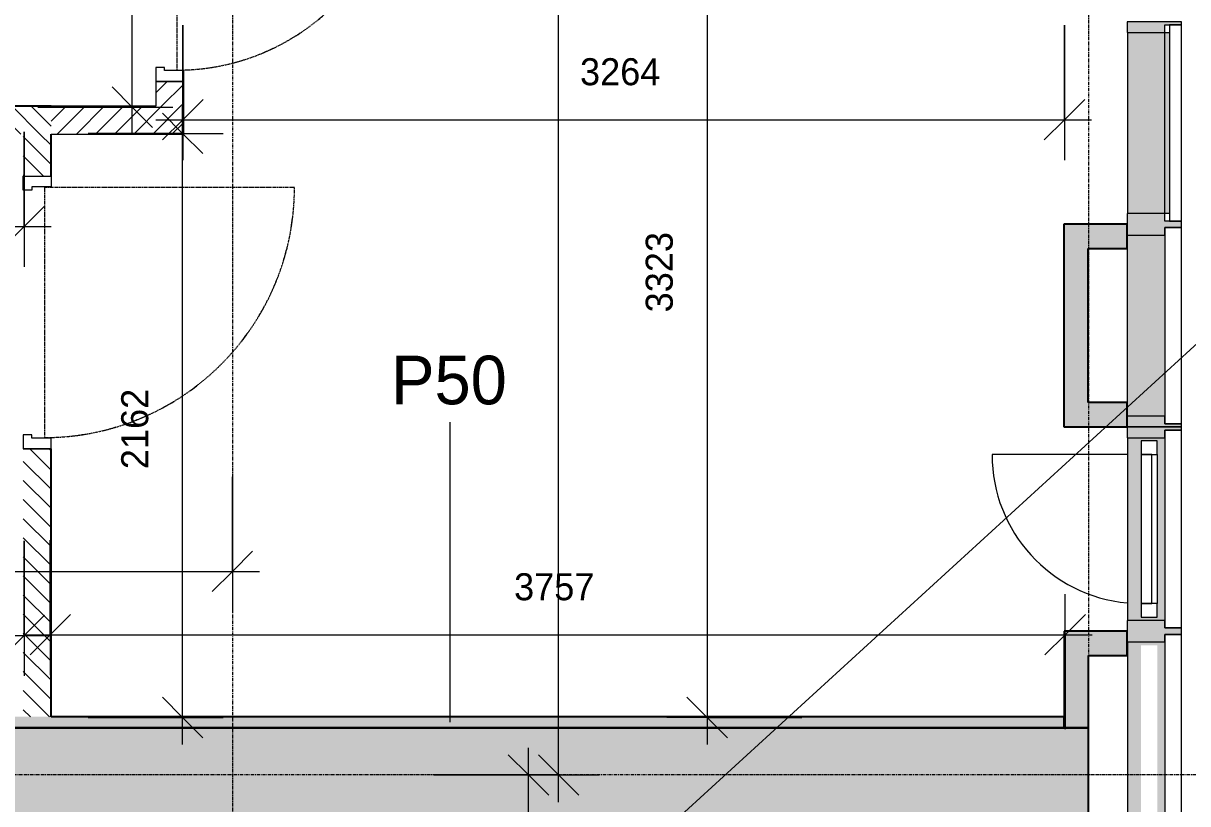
# Model space of a CAD drawing. Header units: millimetres. Extents: x 137829 to 196765, y -3018 to 487290.
# Drawn here: x 156813 to 161124, y 473649 to 476538 of the extents above; entities that cross this region are included whole.
import ezdxf

# ---------------------------------------------------------------- set-up
doc = ezdxf.new("R2010")
doc.units = ezdxf.units.MM
doc.linetypes.add('FCH_Dash 1_5mm', pattern=[3, 1.5, -1.5])
doc.linetypes.add('GridLine', pattern=[21, 12, -3, 3, -3])
for name, color, linetype, lineweight in [('A-ANNO-DIMS', 211, 'Continuous', 5), ('A-ANNO-DIMS-100', 211, 'Continuous', 5), ('A-DOOR', 31, 'Continuous', 15), ('A-DOOR-FRAM', 31, 'Continuous', 5), ('A-GLAZ-CURT', 52, 'Continuous', 15), ('A-GLAZ-CWMG', 51, 'Continuous', 15), ('A-WALL', 113, 'Continuous', 15), ('A-WALL-IDEN', 211, 'Continuous', 15), ('A-WALL-PATT', 111, 'Continuous', 15), ('G-ANNO-TEXT', 231, 'Continuous', 5), ('I-WALL', 2, 'Continuous', 15), ('S-GRID', 1, 'Continuous', 5)]:
    doc.layers.add(name, color=color, linetype=linetype, lineweight=lineweight)
doc.styles.add('Akkurat-Light_2', font='Akkurat-Light.ttf', dxfattribs={"height": 180})
doc.styles.add('Akkurat-Light_3', font='Akkurat-Light.ttf', dxfattribs={"height": 100})
doc.dimstyles.new('Diagonal_Cont_AkkuratLight_1_0mm', dxfattribs={"dimscale": 304.8, "dimtxt": 101.480158, "dimasz": 0.492126, "dimexe": 0.492126, "dimexo": 0.0625, "dimgap": 0.328084, "dimtad": 1, "dimdec": 0, "dimzin": 0, "dimdsep": 46, "dimtxsty": 'Akkurat-Light_3', "dimblk1": 'OBLIQUE', "dimblk2": 'OBLIQUE', "dimsah": 1, "dimcen": 0.09, "dimdle": 0.328084, "dimazin": 0, "dimtfac": 1, "dimtdec": 4, "dimtix": 1, "dimtmove": 0, "dimatfit": 3, "dimfxl": 1, "dimtvp": 1, "dimtolj": 1, "dimtzin": 0, "dimarcsym": 0})
doc.dimstyles.new('Diagonal_Cont_AkkuratLight_1_0mm_RED', dxfattribs={"dimscale": 304.8, "dimtxt": 101.480158, "dimasz": 0.492126, "dimexe": 0.492126, "dimexo": 0.0625, "dimgap": 0.328084, "dimtad": 1, "dimdec": 0, "dimzin": 0, "dimdsep": 46, "dimtxsty": 'Akkurat-Light_3', "dimblk1": 'OBLIQUE', "dimblk2": 'OBLIQUE', "dimsah": 1, "dimcen": 0.09, "dimdle": 0.328084, "dimazin": 0, "dimtfac": 1, "dimtdec": 4, "dimtix": 1, "dimtmove": 0, "dimatfit": 3, "dimfxl": 1, "dimtvp": 1, "dimtolj": 1, "dimtzin": 0, "dimarcsym": 0})
pattern_1 = [(135, (0, 0), (-35.355339, -35.355339), [])]
pattern_2 = [(45, (0, 0), (-35.355339, 35.355339), [])]

# ---------------------------------------------------------------- blocks, each defined once
blk = doc.blocks.new('FCH_CWP_Perforated W_D Tower - FCH_CWP_03_Perforated W_D-2412113-12-30 - Typical Floor_Partition Types')
at = {"layer": 'A-GLAZ-CURT', "lineweight": 20}
for p, q in [((366, 30.5), (-366, 30.5)), ((-366, 30.5), (-366, -30.5)), ((366, -30.5), (366, 30.5)), ((-366, -30.5), (366, -30.5)), ((-276, -58.5), (-326, -58.5)), ((-326, -58.5), (-326, -118.5)), ((-276, -118.5), (-276, -58.5)), ((276, -78.5), (-276, -78.5)), ((-276, -78.5), (-276, -118.5)), ((326, -58.5), (276, -58.5)), ((276, -58.5), (276, -118.5)), ((276, -118.5), (276, -78.5)), ((326, -118.5), (326, -58.5)), ((-326, -118.5), (-276, -118.5)), ((-276, -118.5), (276, -118.5)), ((276, -118.5), (326, -118.5)), ((-276, -169.5), (-276, -670.5))]:
    blk.add_line(p, q, dxfattribs=at)
at = {"layer": 'A-GLAZ-CURT'}
blk.add_line((-276, -58.5), (276, -58.5), dxfattribs=at)
at = {"layer": 'A-GLAZ-CURT', "lineweight": 20}
blk.add_arc((-276, -118.5), 552, 270, 354.6794, dxfattribs=at)
blk = doc.blocks.new('Rectangular Mullion - FCH_CM_40x200mm_Capless - Half Mullion Unitised-1159174-12-30 - Typical Floor_Partition Types')
at = {"layer": 'A-GLAZ-CWMG'}
blk.add_hatch(color=256, dxfattribs=at).paths.add_polyline_path([(0, -30.5), (0, 169.5), (-40, 169.5), (-40, 30.5), (-12, 30.5), (-12, -30.5)], flags=0)
at = {"layer": 'A-GLAZ-CWMG', "lineweight": 20}
for p, q in [((-40, 169.5), (-40, 30.5)), ((0, 169.5), (-40, 169.5)), ((0, -30.5), (0, 169.5)), ((-40, 30.5), (-12, 30.5)), ((-12, 30.5), (-12, -30.5)), ((-12, -30.5), (0, -30.5))]:
    blk.add_line(p, q, dxfattribs=at)
blk = doc.blocks.new('Rectangular Mullion - FCH_CM_40x200mm_Capless - Half Mullion Unitised-V24-12-30 - Typical Floor_Partition Types')
at = {"layer": 'A-GLAZ-CWMG'}
h = blk.add_hatch(color=256, dxfattribs=at)
h.paths.add_polyline_path([(144818.2, 474327.5), (144957.2, 474327.5), (144957.2, 475003.5), (144818.2, 475003.5), (144818.2, 474339.5)], flags=0)
h.paths.add_polyline_path([(144866.2, 474339.5), (144846.2, 474339.5), (144846.2, 474991.5), (144906.2, 474991.5), (144906.2, 474339.5)], flags=0)
blk.add_line((144957.2, 474327.5), (144957.2, 475003.5), dxfattribs=at)
blk = doc.blocks.new('System Panel - FCH_CWP_05_Ceramic Backed-1195002-12-30 - Typical Floor_Partition Types')
at = {"layer": 'A-GLAZ-CURT', "lineweight": 20}
for p, q in [((366, 30.5), (-366, 30.5)), ((-366, 30.5), (-366, -30.5)), ((366, -30.5), (366, 30.5)), ((-366, -30.5), (366, -30.5))]:
    blk.add_line(p, q, dxfattribs=at)
blk = doc.blocks.new('Rectangular Mullion - FCH_CM_80x200mm_Capless-1002401-12-30 - Typical Floor_Partition Types')
at = {"layer": 'A-GLAZ-CWMG'}
blk.add_hatch(color=256, dxfattribs=at).paths.add_polyline_path([(12, -30.5), (-12, -30.5), (-12, 30.5), (-40, 30.5), (-40, 169.5), (40, 169.5), (40, 30.5), (12, 30.5)], flags=0)
at = {"layer": 'A-GLAZ-CWMG', "lineweight": 20}
for p, q in [((-40, 30.5), (-40, 169.5)), ((-40, 169.5), (40, 169.5)), ((40, 169.5), (40, 30.5)), ((-12, 30.5), (-40, 30.5)), ((-12, -30.5), (-12, 30.5)), ((40, 30.5), (12, 30.5)), ((12, 30.5), (12, -30.5)), ((12, -30.5), (-12, -30.5))]:
    blk.add_line(p, q, dxfattribs=at)
blk = doc.blocks.new('System Panel - FCH_CWP_01_GlazedPanel-1174460-12-30 - Typical Floor_Partition Types')
at = {"layer": 'A-GLAZ-CURT', "lineweight": 20}
for p, q in [((363, 30.5), (-363, 30.5)), ((-363, 30.5), (-363, -13.5)), ((363, -13.5), (363, 30.5)), ((-363, -13.5), (363, -13.5))]:
    blk.add_line(p, q, dxfattribs=at)
blk = doc.blocks.new('Rectangular Mullion - FCH_CM_40x200mm_Capless - Half Mullion Right Unitised-1159175-12-30 - Typical Floor_Partition Types')
at = {"layer": 'A-GLAZ-CWMG'}
blk.add_hatch(color=256, dxfattribs=at).paths.add_polyline_path([(-12, -30.5), (-12, 30.5), (-40, 30.5), (-40, 169.5), (0, 169.5), (0, -30.5)], flags=0)
at = {"layer": 'A-GLAZ-CWMG', "lineweight": 20}
for p, q in [((-40, 30.5), (-40, 169.5)), ((-40, 169.5), (0, 169.5)), ((0, 169.5), (0, -30.5)), ((-12, 30.5), (-40, 30.5)), ((-12, -30.5), (-12, 30.5)), ((0, -30.5), (-12, -30.5))]:
    blk.add_line(p, q, dxfattribs=at)
blk = doc.blocks.new('Rectangular Mullion - FCH_CM_40x200mm_Capless - Half Mullion Unitised-V11-12-30 - Typical Floor_Partition Types')
at = {"layer": 'A-GLAZ-CWMG'}
for points in [[(149826.9, 446830.8), (149826.9, 446969.8), (149156.9, 446969.8), (149156.9, 446830.8)], [(149156.9, 446813.8), (149826.9, 446813.8), (149826.9, 446830.8), (149156.9, 446830.8)]]:
    blk.add_hatch(color=256, dxfattribs=at).paths.add_polyline_path(points, flags=0)
for p, q in [((149826.9, 446969.8), (149156.9, 446969.8)), ((149156.9, 446813.8), (149156.9, 446830.8)), ((149156.9, 446830.8), (149826.9, 446830.8)), ((149826.9, 446830.8), (149826.9, 446813.8))]:
    blk.add_line(p, q, dxfattribs=at)
blk = doc.blocks.new('System Panel - FCH_CWP_05_Ceramic Backed-1195028-12-30 - Typical Floor_Partition Types')
at = {"layer": 'A-GLAZ-CURT', "lineweight": 20}
for p, q in [((363, 30.5), (-363, 30.5)), ((-363, 30.5), (-363, -30.5)), ((363, -30.5), (363, 30.5)), ((-363, -30.5), (363, -30.5))]:
    blk.add_line(p, q, dxfattribs=at)
blk = doc.blocks.new('Rectangular Mullion - FCH_CM_40x200mm_Capless - Half Mullion Unitised-V48-12-30 - Typical Floor_Partition Types')
at = {"layer": 'A-GLAZ-CWMG'}
blk.add_hatch(color=256, dxfattribs=at).paths.add_polyline_path([(161039.5, 456513.5), (161039.5, 457183.5), (160900.5, 457183.5), (160900.5, 456513.5)], flags=0)
blk.add_line((160900.5, 457183.5), (160900.5, 456513.5), dxfattribs=at)
blk = doc.blocks.new('FCH_DR_Int_Sgl_Blank - DT_01 910 x 2110mm-10477668-12-30 - Typical Floor_Partition Types')
at = {"layer": 'A-DOOR'}
for p, q in [((-455, -51.5), (-455, 51.5)), ((455, 51.5), (455, -51.5))]:
    blk.add_line(p, q, dxfattribs=at)
at = {"layer": 'A-DOOR', "linetype": 'FCH_Dash 1_5mm', "lineweight": 5}
for p, q in [((413, -26.5), (-413, -26.5)), ((413, -852.5), (413, -26.5))]:
    blk.add_line(p, q, dxfattribs=at)
blk.add_arc((413, -26.5), 826, 180, 270, dxfattribs=at)
at = {"layer": 'A-DOOR', "lineweight": 5}
for start, end in [(187.614, 190.0711), (195.2602, 198.1277), (202.97, 205.8962), (210.8376, 213.5682), (219.335, 221.196), (228.804, 230.665), (236.4318, 239.1624), (244.1038, 247.03), (251.8723, 254.7398), (259.9289, 262.386)]:
    blk.add_arc((413, -26.5), 826, start, end, dxfattribs=at)
at = {"layer": 'A-DOOR-FRAM'}
for p, q in [((-455, 51.5), (-455, -51.5)), ((-403, 51.5), (-455, 51.5)), ((-403, 51.5), (-447, 51.5)), ((-403, 19.5), (-403, 51.5)), ((403, 51.5), (447, 51.5)), ((403, 19.5), (403, 51.5)), ((403, 51.5), (455, 51.5)), ((455, 51.5), (455, -51.5)), ((-415, 19.5), (-403, 19.5)), ((-415, -51.5), (-415, 19.5)), ((415, 19.5), (403, 19.5)), ((415, -51.5), (415, 19.5)), ((-455, -51.5), (-415, -51.5)), ((-447, -51.5), (-415, -51.5)), ((447, -51.5), (415, -51.5)), ((455, -51.5), (415, -51.5))]:
    blk.add_line(p, q, dxfattribs=at)
blk = doc.blocks.new('FCH_DR_Int_Sgl_Blank - DT_09 1010x2110mm-V7-12-30 - Typical Floor_Partition Types')
at = {"layer": 'A-DOOR'}
for p, q in [((-505, -51.5), (-505, 51.5)), ((505, 51.5), (505, -51.5))]:
    blk.add_line(p, q, dxfattribs=at)
at = {"layer": 'A-DOOR', "linetype": 'FCH_Dash 1_5mm', "lineweight": 5}
for p, q in [((463, -26.5), (-463, -26.5)), ((463, -952.5), (463, -26.5))]:
    blk.add_line(p, q, dxfattribs=at)
blk.add_arc((463, -26.5), 926, 180, 270, dxfattribs=at)
at = {"layer": 'A-DOOR', "lineweight": 5}
for start, end in [(187.012, 189.2865), (194.0461, 196.7156), (201.1208, 203.8792), (208.2844, 210.9539), (215.7135, 217.988), (232.012, 234.2865), (239.0461, 241.7156), (246.1208, 248.8792), (253.2844, 255.9539), (260.7135, 262.988)]:
    blk.add_arc((463, -26.5), 926, start, end, dxfattribs=at)
at = {"layer": 'A-DOOR-FRAM'}
for p, q in [((-505, 51.5), (-505, -51.5)), ((-453, 51.5), (-505, 51.5)), ((-453, 51.5), (-497, 51.5)), ((-453, 19.5), (-453, 51.5)), ((453, 51.5), (497, 51.5)), ((453, 19.5), (453, 51.5)), ((453, 51.5), (505, 51.5)), ((505, 51.5), (505, -51.5)), ((-465, 19.5), (-453, 19.5)), ((-465, -51.5), (-465, 19.5)), ((465, 19.5), (453, 19.5)), ((465, -51.5), (465, 19.5)), ((-505, -51.5), (-465, -51.5)), ((-497, -51.5), (-465, -51.5)), ((497, -51.5), (465, -51.5)), ((505, -51.5), (465, -51.5))]:
    blk.add_line(p, q, dxfattribs=at)
blk = doc.blocks.new('DIMBLOCK113-12-30 - Typical Floor_Partition Types')
at = {"layer": 'A-ANNO-DIMS-100'}
for p, q in [((158683.4, 467476.5), (158683.4, 473855.2)), ((158333.4, 473755.2), (158833.4, 473755.2)), ((158683.4, 473755.2), (158333.4, 473755.2)), ((158333.4, 467576.5), (158833.4, 467576.5)), ((158683.4, 467576.5), (158333.4, 467576.5))]:
    blk.add_line(p, q, dxfattribs=at)
at = {"layer": 'A-ANNO-DIMS-100', "lineweight": 18}
for p, q in [((158683.4, 473755.2), (158608.4, 473830.2)), ((158683.4, 473755.2), (158758.4, 473680.2)), ((158683.4, 467576.5), (158608.4, 467651.5)), ((158683.4, 467576.5), (158758.4, 467501.5))]:
    blk.add_line(p, q, dxfattribs=at)
at = {"layer": 'A-ANNO-DIMS-100', "color": 0, "insert": (158455.9, 470504.2), "char_height": 100, "width": 388.033, "attachment_point": 1, "rotation": 90, "line_spacing_factor": 1.032002, "style": 'Akkurat-Light_3'}
blk.add_mtext('6179', dxfattribs=at)
blk = doc.blocks.new('_Oblique')
at = {"color": 0, "linetype": 'ByBlock', "lineweight": -2}
blk.add_line((-0.5, -0.5), (0.5, 0.5), dxfattribs=at)
blk = doc.blocks.new('DIMBLOCK132-12-30 - Typical Floor_Partition Types')
at = {"layer": 'A-ANNO-DIMS-100'}
for p, q in [((158795.1, 473655.2), (158795.1, 479930.2)), ((158445.1, 479830.2), (158945.1, 479830.2)), ((158795.1, 479830.2), (158445.1, 479830.2)), ((158445.1, 473755.2), (158945.1, 473755.2)), ((158795.1, 473755.2), (158445.1, 473755.2))]:
    blk.add_line(p, q, dxfattribs=at)
at = {"layer": 'A-ANNO-DIMS-100', "lineweight": 18}
for p, q in [((158795.1, 479830.2), (158720.1, 479905.2)), ((158795.1, 479830.2), (158870.1, 479755.2)), ((158795.1, 473755.2), (158720.1, 473830.2)), ((158795.1, 473755.2), (158870.1, 473680.2))]:
    blk.add_line(p, q, dxfattribs=at)
at = {"layer": 'A-ANNO-DIMS-100', "color": 0, "insert": (158567.5, 476631), "char_height": 100, "width": 388.033, "attachment_point": 1, "rotation": 90, "line_spacing_factor": 1.032002, "style": 'Akkurat-Light_3'}
blk.add_mtext('6075', dxfattribs=at)
blk = doc.blocks.new('DIMBLOCK134-12-30 - Typical Floor_Partition Types')
at = {"layer": 'A-ANNO-DIMS-100'}
for p, q in [((153895.7, 474858.9), (153895.7, 474358.9)), ((153895.7, 474508.9), (153895.7, 474858.9)), ((157587.2, 474858.9), (157587.2, 474358.9)), ((157587.2, 474508.9), (157587.2, 474858.9)), ((153795.7, 474508.9), (157687.2, 474508.9))]:
    blk.add_line(p, q, dxfattribs=at)
at = {"layer": 'A-ANNO-DIMS-100', "lineweight": 18}
for p, q in [((153895.7, 474508.9), (153970.7, 474583.9)), ((157587.2, 474508.9), (157662.2, 474583.9)), ((153895.7, 474508.9), (153820.7, 474433.9)), ((157587.2, 474508.9), (157512.2, 474433.9))]:
    blk.add_line(p, q, dxfattribs=at)
at = {"layer": 'A-ANNO-DIMS-100', "color": 0, "insert": (155579.8, 474736.5), "char_height": 100, "width": 388.033, "attachment_point": 1, "line_spacing_factor": 1.032002, "style": 'Akkurat-Light_3'}
blk.add_mtext('3691', dxfattribs=at)
blk = doc.blocks.new('DIMBLOCK135-12-30 - Typical Floor_Partition Types')
at = {"layer": 'A-ANNO-DIMS-100'}
for p, q in [((159345.1, 477390.6), (159345.1, 473867.7)), ((159695.1, 477290.6), (159195.1, 477290.6)), ((159345.1, 477290.6), (159695.1, 477290.6)), ((159695.1, 473967.7), (159195.1, 473967.7)), ((159345.1, 473967.7), (159695.1, 473967.7))]:
    blk.add_line(p, q, dxfattribs=at)
at = {"layer": 'A-ANNO-DIMS-100', "lineweight": 18}
for p, q in [((159345.1, 477290.6), (159270.1, 477365.6)), ((159345.1, 477290.6), (159420.1, 477215.6)), ((159345.1, 473967.7), (159270.1, 474042.7)), ((159345.1, 473967.7), (159420.1, 473892.7))]:
    blk.add_line(p, q, dxfattribs=at)
at = {"layer": 'A-ANNO-DIMS-100', "color": 0, "insert": (159117.5, 475467.5), "char_height": 100, "width": 388.033, "attachment_point": 1, "rotation": 90, "line_spacing_factor": 1.032002, "style": 'Akkurat-Light_3'}
blk.add_mtext('3323', dxfattribs=at)
blk = doc.blocks.new('DIMBLOCK136-12-30 - Typical Floor_Partition Types')
at = {"layer": 'A-ANNO-DIMS-100'}
for p, q in [((157404, 476530.8), (157404, 476030.8)), ((157404, 476180.8), (157404, 476530.8)), ((160668, 476530.8), (160668, 476030.8)), ((160668, 476180.8), (160668, 476530.8)), ((157304, 476180.8), (160768, 476180.8))]:
    blk.add_line(p, q, dxfattribs=at)
at = {"layer": 'A-ANNO-DIMS-100', "lineweight": 18}
for p, q in [((157404, 476180.8), (157479, 476255.8)), ((160668, 476180.8), (160743, 476255.8)), ((157404, 476180.8), (157329, 476105.8)), ((160668, 476180.8), (160593, 476105.8))]:
    blk.add_line(p, q, dxfattribs=at)
at = {"layer": 'A-ANNO-DIMS-100', "color": 0, "insert": (158874.3, 476408.3), "char_height": 100, "width": 388.033, "attachment_point": 1, "line_spacing_factor": 1.032002, "style": 'Akkurat-Light_3'}
blk.add_mtext('3264', dxfattribs=at)
blk = doc.blocks.new('DIMBLOCK137-12-30 - Typical Floor_Partition Types')
at = {"layer": 'A-ANNO-DIMS-100'}
for p, q in [((157403.2, 473867.7), (157403.2, 476230.2)), ((157053.2, 476130.2), (157553.2, 476130.2)), ((157403.2, 476130.2), (157053.2, 476130.2)), ((157053.2, 473967.7), (157553.2, 473967.7)), ((157403.2, 473967.7), (157053.2, 473967.7))]:
    blk.add_line(p, q, dxfattribs=at)
at = {"layer": 'A-ANNO-DIMS-100', "lineweight": 18}
for p, q in [((157403.2, 476130.2), (157328.2, 476205.2)), ((157403.2, 476130.2), (157478.2, 476055.2)), ((157403.2, 473967.7), (157328.2, 474042.7)), ((157403.2, 473967.7), (157478.2, 473892.7))]:
    blk.add_line(p, q, dxfattribs=at)
at = {"layer": 'A-ANNO-DIMS-100', "color": 0, "insert": (157175.7, 474887.2), "char_height": 100, "width": 388.033, "attachment_point": 1, "rotation": 90, "line_spacing_factor": 1.032002, "style": 'Akkurat-Light_3'}
blk.add_mtext('2162', dxfattribs=at)
blk = doc.blocks.new('DIMBLOCK148-12-30 - Typical Floor_Partition Types')
at = {"layer": 'A-ANNO-DIMS-100'}
for p, q in [((154813.7, 474621.7), (154813.7, 474121.7)), ((154813.7, 474271.7), (154813.7, 474621.7)), ((156816.2, 474621.7), (156816.2, 474121.7)), ((156816.2, 474271.7), (156816.2, 474621.7)), ((154713.7, 474271.7), (156916.2, 474271.7))]:
    blk.add_line(p, q, dxfattribs=at)
at = {"layer": 'A-ANNO-DIMS-100', "lineweight": 18}
for p, q in [((154813.7, 474271.7), (154888.7, 474346.7)), ((156816.2, 474271.7), (156891.2, 474346.7)), ((154813.7, 474271.7), (154738.7, 474196.7)), ((156816.2, 474271.7), (156741.2, 474196.7))]:
    blk.add_line(p, q, dxfattribs=at)
at = {"layer": 'A-ANNO-DIMS-100', "color": 0, "insert": (155653.3, 474499.2), "char_height": 100, "width": 388.033, "attachment_point": 1, "line_spacing_factor": 1.032002, "style": 'Akkurat-Light_3'}
blk.add_mtext('2002', dxfattribs=at)
blk = doc.blocks.new('DIMBLOCK240-12-30 - Typical Floor_Partition Types')
at = {"layer": 'A-ANNO-DIMS-100'}
for p, q in [((155110.2, 476136), (155110.2, 475636)), ((155110.2, 475786), (155110.2, 476136)), ((156816.2, 476136), (156816.2, 475636)), ((156816.2, 475786), (156816.2, 476136)), ((155010.2, 475786), (156916.2, 475786))]:
    blk.add_line(p, q, dxfattribs=at)
at = {"layer": 'A-ANNO-DIMS-100', "lineweight": 18}
for p, q in [((155110.2, 475786), (155185.2, 475861)), ((156816.2, 475786), (156891.2, 475861)), ((155110.2, 475786), (155035.2, 475711)), ((156816.2, 475786), (156741.2, 475711))]:
    blk.add_line(p, q, dxfattribs=at)
at = {"layer": 'A-ANNO-DIMS-100', "color": 0, "insert": (155801.6, 476013.5), "char_height": 100, "width": 388.033, "attachment_point": 1, "line_spacing_factor": 1.032002, "style": 'Akkurat-Light_3'}
blk.add_mtext('1706', dxfattribs=at)
blk = doc.blocks.new('DIMBLOCK251-12-30 - Typical Floor_Partition Types')
at = {"layer": 'A-ANNO-DIMS-100', "lineweight": 18}
for p, q in [((157216.9, 479337), (157141.9, 479412)), ((157216.9, 479337), (157291.9, 479262)), ((157216.9, 476227.2), (157141.9, 476302.2)), ((157216.9, 476227.2), (157291.9, 476152.2))]:
    blk.add_line(p, q, dxfattribs=at)
at = {"layer": 'A-ANNO-DIMS-100'}
for p, q in [((157216.9, 476127.2), (157216.9, 479437)), ((157566.9, 479337), (157066.9, 479337)), ((157216.9, 479337), (157566.9, 479337)), ((156866.9, 476227.2), (157366.9, 476227.2)), ((157216.9, 476227.2), (156866.9, 476227.2))]:
    blk.add_line(p, q, dxfattribs=at)
at = {"layer": 'A-ANNO-DIMS-100', "color": 0, "insert": (156989.4, 477620.4), "char_height": 100, "width": 388.033, "attachment_point": 1, "rotation": 90, "line_spacing_factor": 1.032002, "style": 'Akkurat-Light_3'}
blk.add_mtext('3110', dxfattribs=at)
blk = doc.blocks.new('DIMBLOCK253-12-30 - Typical Floor_Partition Types')
at = {"layer": 'A-ANNO-DIMS-100'}
for p, q in [((156913.2, 474624.5), (156913.2, 474124.5)), ((156913.2, 474274.5), (156913.2, 474624.5)), ((160670.2, 473924.5), (160670.2, 474424.5)), ((156813.2, 474274.5), (160770.2, 474274.5)), ((160670.2, 474274.5), (160670.2, 473924.5))]:
    blk.add_line(p, q, dxfattribs=at)
at = {"layer": 'A-ANNO-DIMS-100', "lineweight": 18}
for p, q in [((156913.2, 474274.5), (156988.2, 474349.5)), ((160670.2, 474274.5), (160745.2, 474349.5)), ((156913.2, 474274.5), (156838.2, 474199.5)), ((160670.2, 474274.5), (160595.2, 474199.5))]:
    blk.add_line(p, q, dxfattribs=at)
at = {"layer": 'A-ANNO-DIMS-100', "color": 0, "insert": (158630.1, 474502), "char_height": 100, "width": 388.033, "attachment_point": 1, "line_spacing_factor": 1.032002, "style": 'Akkurat-Light_3'}
blk.add_mtext('3757', dxfattribs=at)

msp = doc.modelspace()

# ---------------------------------------------------------------- hatches: boundary and pattern name
at = {"layer": 'A-WALL-PATT', "lineweight": 5}
h = msp.add_hatch(dxfattribs=at)
h.set_pattern_fill('FP_14', color=92, style=0, pattern_type=2)
h.set_pattern_definition(pattern_2)
h.paths.add_polyline_path([(157336, 476230.2), (157407, 476230.2), (157407, 476322.2), (157304, 476322.2), (157304, 476230.2)], flags=0)
h.paths.add_polyline_path([(157336, 477232.2), (157407, 477232.2), (157407, 479337), (157304, 479337), (157304, 477232.2)], flags=0)
h = msp.add_hatch(dxfattribs=at)
h.set_pattern_fill('FP_15', color=92, style=0, pattern_type=2)
h.set_pattern_definition(pattern_1)
h.paths.add_polyline_path([(156916.2, 476127.2), (156916.2, 476230.2), (156671.7, 476230.2), (156671.7, 476127.2), (156813.2, 476127.2)], flags=0)
h.paths.add_polyline_path([(154816.7, 476127.2), (155661.7, 476127.2), (155661.7, 476230.2), (154713.7, 476230.2), (154713.7, 476127.2)], flags=0)
h = msp.add_hatch(dxfattribs=at)
h.set_pattern_fill('FP_14', color=92, style=0, pattern_type=2)
h.set_pattern_definition(pattern_2)
h.paths.add_polyline_path([(156916.2, 476127.2), (157407, 476127.2), (157407, 476230.2), (156916.2, 476230.2)], flags=0)
h = msp.add_hatch(dxfattribs=at)
h.set_pattern_fill('FP_15', color=92, style=0, pattern_type=2)
h.set_pattern_definition(pattern_1)
h.paths.add_polyline_path([(156916.2, 473970.7), (156916.2, 474962.2), (156813.2, 474962.2), (156813.2, 473970.7)], flags=0)
h.paths.add_polyline_path([(156813.2, 475972.2), (156916.2, 475972.2), (156916.2, 476127.2), (156813.2, 476127.2)], flags=0)
at = {"layer": 'A-WALL-PATT'}
for color, points in [(4, [(160900, 475703.5), (160900, 475793.5), (160665, 475793.5), (160665, 475703.5), (160755, 475703.5)]), (4, [(160755, 475133.5), (160755, 475703.5), (160665, 475703.5), (160665, 475133.5)]), (4, [(160900, 475043.5), (160900, 475133.5), (160665, 475133.5), (160665, 475043.5)]), (4, [(160900, 474197.5), (160900, 474287.5), (160667.2, 474287.5), (160667.2, 474197.5), (160757.2, 474197.5)]), (4, [(160757.2, 473930.2), (160757.2, 474197.5), (160667.2, 474197.5), (160667.2, 473930.2)]), (256, [(153957.6, 473580.2), (160757.2, 473580.2), (160757.2, 473930.2), (153502.2, 473930.2), (153502.2, 473580.2)]), (1, [(160667.2, 473930.2), (160667.2, 473970.7), (154817.2, 473970.7), (154817.2, 473930.2), (157661.1, 473930.2)])]:
    msp.add_hatch(color=color, dxfattribs=at).paths.add_polyline_path(points, flags=0)

# ---------------------------------------------------------------- linework, layer by layer
at = {"layer": 'A-WALL', "lineweight": 25}
for p, q in [((160757.2, 473930.2), (153502.2, 473930.2)), ((160757.2, 473580.2), (160757.2, 473930.2))]:
    msp.add_line(p, q, dxfattribs=at)
at = {"layer": 'A-WALL-IDEN'}
msp.add_line((158393.6, 473950.4), (158393.6, 475060.7), dxfattribs=at)
at = {"layer": 'G-ANNO-TEXT', "color": 1, "lineweight": 15}
msp.add_line((154098, 468902.8), (163111.6, 477135), dxfattribs=at)
at = {"layer": 'I-WALL', "color": 90, "lineweight": 13}
for p, q in [((157304, 476322.2), (157304, 476230.2)), ((157407, 476127.2), (157407, 476322.2)), ((157304, 476230.2), (156916.2, 476230.2)), ((156916.2, 476127.2), (157407, 476127.2))]:
    msp.add_line(p, q, dxfattribs=at)
at = {"layer": 'I-WALL', "lineweight": 25}
for p, q in [((156916.2, 476230.2), (156671.7, 476230.2)), ((156916.2, 475972.2), (156916.2, 476127.2)), ((156916.2, 473970.7), (156916.2, 474962.2))]:
    msp.add_line(p, q, dxfattribs=at)
at = {"layer": 'I-WALL', "color": 130, "lineweight": 25}
for p, q in [((160900, 475793.5), (160665, 475793.5)), ((160665, 475793.5), (160665, 475043.5)), ((160900, 475703.5), (160900, 475793.5)), ((160755, 475703.5), (160900, 475703.5)), ((160755, 475133.5), (160755, 475703.5)), ((160900, 475133.5), (160755, 475133.5)), ((160900, 475043.5), (160900, 475133.5)), ((160665, 475043.5), (160900, 475043.5)), ((160900, 474287.5), (160667.2, 474287.5)), ((160667.2, 474287.5), (160667.2, 473930.2)), ((160900, 474197.5), (160900, 474287.5)), ((160757.2, 474197.5), (160900, 474197.5)), ((160757.2, 473930.2), (160757.2, 474197.5)), ((160667.2, 473930.2), (160757.2, 473930.2))]:
    msp.add_line(p, q, dxfattribs=at)
at = {"layer": 'I-WALL', "color": 10, "lineweight": 25}
for p, q in [((154817.2, 473930.2), (160667.2, 473930.2)), ((160667.2, 473970.7), (156916.2, 473970.7)), ((160667.2, 473930.2), (160667.2, 473970.7))]:
    msp.add_line(p, q, dxfattribs=at)
at = {"layer": 'S-GRID', "linetype": 'GridLine'}
for p, q in [((157587.2, 486190.2), (157587.2, 442030)), ((160757.2, 486190.2), (160757.2, 442030)), ((161952.3, 473755.2), (140221, 473755.2))]:
    msp.add_line(p, q, dxfattribs=at)

# ---------------------------------------------------------------- block references
at = {"layer": 'A-DOOR', "rotation": 90}
for name, p in [('FCH_DR_Int_Sgl_Blank - DT_01 910 x 2110mm-10477668-12-30 - Typical Floor_Partition Types', (157355.5, 476777.2)), ('FCH_DR_Int_Sgl_Blank - DT_09 1010x2110mm-V7-12-30 - Typical Floor_Partition Types', (156864.7, 475467.2))]:
    msp.add_blockref(name, p, dxfattribs=at)
at = {"layer": 'A-GLAZ-CURT'}
for name, p, rotation in [('System Panel - FCH_CWP_01_GlazedPanel-1174460-12-30 - Typical Floor_Partition Types', (161070, 476168.5), 269.999999999999), ('System Panel - FCH_CWP_05_Ceramic Backed-1195028-12-30 - Typical Floor_Partition Types', (161070, 475418.5), 269.999999999999), ('System Panel - FCH_CWP_05_Ceramic Backed-1195002-12-30 - Typical Floor_Partition Types', (161070, 473909.5), 89.99999999999969)]:
    msp.add_blockref(name, p, dxfattribs=dict(at, rotation=rotation))
at = {"layer": 'A-GLAZ-CURT', "lineweight": 20, "rotation": 269.9999999999997}
msp.add_blockref('FCH_CWP_Perforated W_D Tower - FCH_CWP_03_Perforated W_D-2412113-12-30 - Typical Floor_Partition Types', (161070, 474665.5), dxfattribs=at)
at = {"layer": 'A-GLAZ-CWMG'}
for name, p, rotation in [('Rectangular Mullion - FCH_CM_40x200mm_Capless - Half Mullion Unitised-1159174-12-30 - Typical Floor_Partition Types', (161070, 476543.5), 89.99999999999898), ('Rectangular Mullion - FCH_CM_40x200mm_Capless - Half Mullion Unitised-V11-12-30 - Typical Floor_Partition Types', (607870.4, 326676.6), 90), ('Rectangular Mullion - FCH_CM_40x200mm_Capless - Half Mullion Unitised-1159174-12-30 - Typical Floor_Partition Types', (161070, 475043.5), 89.99999999999969), ('Rectangular Mullion - FCH_CM_40x200mm_Capless - Half Mullion Unitised-V24-12-30 - Typical Floor_Partition Types', (305857.8, 949331.1), 180), ('Rectangular Mullion - FCH_CM_40x200mm_Capless - Half Mullion Unitised-V24-12-30 - Typical Floor_Partition Types', (305857.8, 948575.1), 180)]:
    msp.add_blockref(name, p, dxfattribs=dict(at, rotation=rotation))
at = {"layer": 'A-GLAZ-CWMG', "extrusion": (0, 0, -1)}
for name, p, rotation in [('Rectangular Mullion - FCH_CM_80x200mm_Capless-1002401-12-30 - Typical Floor_Partition Types', (-161070, 475793.5), 270.000000000001), ('Rectangular Mullion - FCH_CM_40x200mm_Capless - Half Mullion Right Unitised-1159175-12-30 - Typical Floor_Partition Types', (-161070, 475043.5), 270.000000000001), ('Rectangular Mullion - FCH_CM_80x200mm_Capless-1002401-12-30 - Typical Floor_Partition Types', (-161070, 474287.5), 270.0000000000003)]:
    msp.add_blockref(name, p, dxfattribs=dict(at, rotation=rotation))
at = {"layer": 'A-GLAZ-CWMG'}
msp.add_blockref('Rectangular Mullion - FCH_CM_40x200mm_Capless - Half Mullion Unitised-V48-12-30 - Typical Floor_Partition Types', (0, 18570), dxfattribs=at)

# ---------------------------------------------------------------- texts
at = {"layer": 'A-WALL-IDEN', "lineweight": 5, "insert": (158175.1, 475307.2), "char_height": 180, "width": 521.097, "attachment_point": 1, "style": 'Akkurat-Light_2'}
msp.add_mtext('P50', dxfattribs=at)

# ---------------------------------------------------------------- dimensions: what is measured, and where the dimension line sits
at = {"layer": 'A-ANNO-DIMS'}
for base, p1, p2, dimstyle, override, picture, middle in [((158795.1, 479830.2), (158445.1, 473755.2), (158445.1, 479830.2), 'Diagonal_Cont_AkkuratLight_1_0mm_RED', {"dimpost": '<>', "dimfxl": 6075.001425}, 'DIMBLOCK132-12-30 - Typical Floor_Partition Types', (158644.1, 476792.7)), ((157216.9, 479337), (156866.9, 476227.2), (157566.9, 479337), 'Diagonal_Cont_AkkuratLight_1_0mm', {"dimpost": '<>', "dimfxl": 3187.626772}, 'DIMBLOCK251-12-30 - Typical Floor_Partition Types', (157066, 477782.1)), ((159345.1, 473967.7), (159695.1, 477290.6), (159695.1, 473967.7), 'Diagonal_Cont_AkkuratLight_1_0mm', {"dimpost": '<>', "dimfxl": 3322.967415}, 'DIMBLOCK135-12-30 - Typical Floor_Partition Types', (159194.2, 475629.2)), ((157403.2023, 476130.1721), (157053.2023, 473967.6806), (157053.2023, 476130.1721), 'Diagonal_Cont_AkkuratLight_1_0mm', {"dimpost": '<>', "dimfxl": 2162.491539}, 'DIMBLOCK137-12-30 - Typical Floor_Partition Types', (157252.2855, 475048.9264)), ((158683.4, 473755.2), (158333.4, 467576.5), (158333.4, 473755.2), 'Diagonal_Cont_AkkuratLight_1_0mm_RED', {"dimpost": '<>', "dimfxl": 6178.643358}, 'DIMBLOCK113-12-30 - Typical Floor_Partition Types', (158532.5, 470665.9))]:
    dim = msp.add_linear_dim(base=base, p1=p1, p2=p2, angle=90, dimstyle=dimstyle, override=override, dxfattribs=at)
    dim.commit()
    dim.dimension.update_dxf_attribs({"geometry": picture, "text_midpoint": middle})
for base, p1, p2, dimstyle, override, picture, middle in [((160668, 476180.8), (157404, 476530.8), (160668, 476530.8), 'Diagonal_Cont_AkkuratLight_1_0mm', {"dimpost": '<>', "dimfxl": 3264.062605}, 'DIMBLOCK136-12-30 - Typical Floor_Partition Types', (159036, 476331.7)), ((156816.2, 475786), (155110.2, 476136), (156816.2, 476136), 'Diagonal_Cont_AkkuratLight_1_0mm', {"dimpost": '<>', "dimfxl": 1705.977901}, 'DIMBLOCK240-12-30 - Typical Floor_Partition Types', (155963.2, 475936.9)), ((157587.2493987, 474508.9427913), (153895.7494005, 474858.9427913), (157587.2493987, 474858.9427913), 'Diagonal_Cont_AkkuratLight_1_0mm_RED', {"dimpost": '<>', "dimfxl": 3691.499998}, 'DIMBLOCK134-12-30 - Typical Floor_Partition Types', (155741.4993996, 474659.8595755)), ((156816.2273, 474271.6512), (154813.7494, 474621.6512), (156816.2273, 474621.6512), 'Diagonal_Cont_AkkuratLight_1_0mm', {"dimpost": '<>', "dimfxl": 2002.477901}, 'DIMBLOCK148-12-30 - Typical Floor_Partition Types', (155814.9883, 474422.568)), ((160670.2, 474274.5), (156913.2, 474624.5), (160670.2, 473924.5), 'Diagonal_Cont_AkkuratLight_1_0mm', {"dimpost": '<>', "dimfxl": 3821.676995}, 'DIMBLOCK253-12-30 - Typical Floor_Partition Types', (158791.7, 474425.5))]:
    dim = msp.add_linear_dim(base=base, p1=p1, p2=p2, dimstyle=dimstyle, override=override, dxfattribs=at)
    dim.commit()
    dim.dimension.update_dxf_attribs({"geometry": picture, "text_midpoint": middle})

doc.saveas('drawing.dxf')
